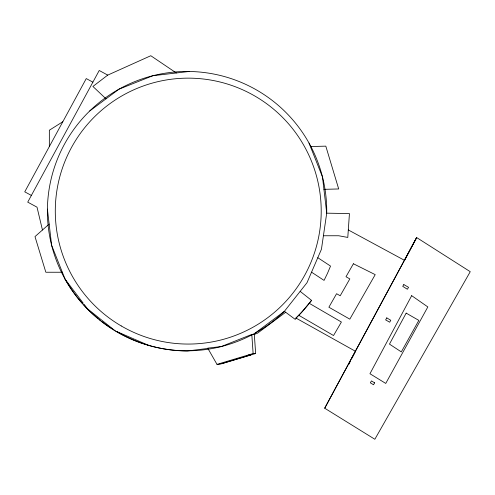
<?xml version="1.0" encoding="UTF-8"?>
<svg xmlns="http://www.w3.org/2000/svg" width="495" height="495" viewBox="0 0 495 495"><rect width="100%" height="100%" fill="white"/><g stroke="black" fill="none" stroke-linecap="round" stroke-linejoin="round"><path stroke-width="0.74" d="M348.796 364.339L350.2 361.591M351.957 358.157L355.478 351.289L295.985 318.068L295.286 319.417L284.39 311.324A139.67 139.67 0 0 1 65.105 279.217A139.67 139.67 0 0 1 152.868 75.716L189.084 71.484M324.701 408.214L416.654 237.563L470.25 271.693L374.839 439.269L324.701 408.214L416.654 237.563L404.365 260.785M311.547 300.372L301.486 312.45L295.985 318.068A145.784 145.784 0 0 0 311.547 300.372L300.162 291.369M49.154 224.093L34.99 236.604L45.837 272.244L62.333 272.244L65.192 279.298A141.576 141.576 0 0 0 82.745 303.744M176.325 72.975L150.802 55.731L107.737 75.11L92.912 86.458L106.023 98.833M89.737 110.96L118.986 89.18L152.868 75.716A139.67 139.67 0 0 1 326.719 213.166L349.439 213.586L347.787 237.433L338.691 235.756L323.414 235.756M255.142 333.098L284.39 311.324L306.999 282.719L321.441 249.239L326.719 213.166L322.486 176.95L309.022 143.061M285.689 312.234L257.66 333.098L254.325 334.428L251.806 334.428L221.259 346.562L207.727 348.146L216.996 364.363L219.514 364.363L255.643 353.529L254.325 334.428M62.816 121.745L49.345 130.228L49.345 146.545M216.996 364.363L253.118 353.529L255.643 353.529M207.95 348.43L187.271 350.998A141.576 141.576 0 0 1 147.72 345.052M219.929 363.485L222.577 363.38L250.86 354.903L248.558 354.903M310.408 146.551L325.803 146.143L338.691 188.954L323.934 189.344M148.964 345.516L116.628 331.502A141.576 141.576 0 0 0 142.591 343.412M348.307 229.946L404.619 260.401M107.737 75.11L99.223 70.488L27.726 202.133L37.014 207.176L42.452 230.008M92.874 82.164L86.26 78.575L24.75 191.831L31.364 195.426M309.239 303.299L341.401 322.028L333.543 335.53L298.739 315.259M317.79 257.697L330.536 266.075L327.492 273.327L324.058 280.399L311.547 272.176M115.483 331.081L87.473 308.787L84.212 304.474M65.105 279.217L83.278 303.243M62.333 272.244L51.641 245.334L47.402 209.119M251.806 334.428L253.118 353.529M146.254 344.607A141.576 141.576 0 0 1 144.051 343.901M112.049 328.699A141.576 141.576 0 0 1 101.921 321.577M100.695 320.618A141.576 141.576 0 0 1 99.476 319.652M98.276 318.669A141.576 141.576 0 0 1 83.779 304.889M411.673 295.67L369.957 373.731L385.747 383.433L427.835 306.931L411.673 295.67M406.166 313.118L389.472 344.112L401.315 351.902L418.838 320.389L406.166 313.118M386.781 317.883L385.636 319.9L389.689 322.202L390.772 320.284L386.781 317.883M374.635 382.833L373.533 384.764L370.328 382.833L371.473 380.927L374.635 382.833M353.405 263.761L346.005 276.736L349.817 278.914L340.201 295.769L336.588 293.708L328.884 307.222L349.817 319.157L375.21 274.638L353.405 263.761M403.827 284.576L402.713 286.333L407.348 289.253L408.567 287.329L403.827 284.576M121.238 325.945A132.963 132.963 0 0 0 321.206 211.712A132.963 132.963 0 0 0 122.296 95.653A132.963 132.963 0 0 0 121.238 325.945"/></g></svg>
